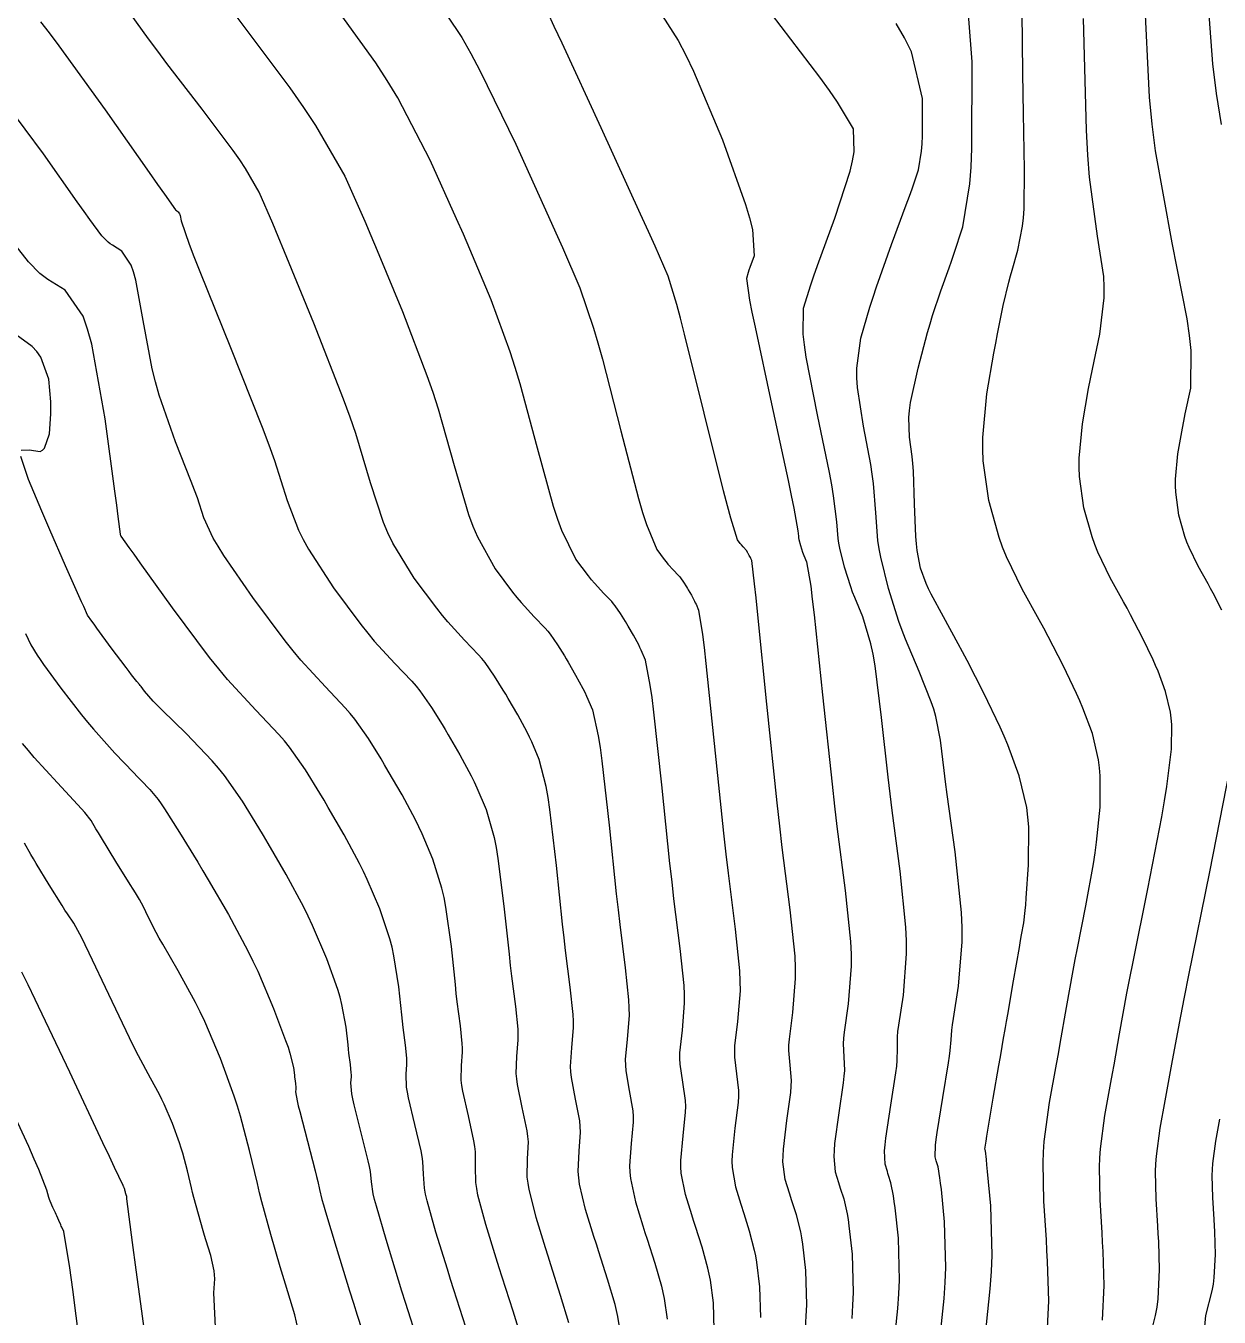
# Model space of a CAD drawing. Header units: metres. Extents: x 837476 to 838477, y 1189012 to 1191014.
# Drawn here: x 837937.1 to 837973.39, y 1189156.21 to 1189195.49 of the extents above; entities that cross this region are included whole.
import ezdxf

# ---------------------------------------------------------------- set-up
doc = ezdxf.new("R2010")
doc.units = ezdxf.units.M
doc.header["$LTSCALE"] = 0.3
doc.layers.add('COTAS 10', color=1, linetype='Continuous')
doc.layers.add('COTAS INT', color=252, linetype='Continuous')

msp = doc.modelspace()

# ---------------------------------------------------------------- linework, layer by layer
at = {"layer": 'COTAS 10'}
for points in [[(837968.148, 1189155.466), (837968.208, 1189156.704), (837968.169, 1189157.908), (837968.154, 1189158.238), (837968.137, 1189158.566), (837968.063, 1189159.737), (837968.038, 1189160.903), (837968.051, 1189161.228), (837968.074, 1189161.554), (837968.234, 1189162.74), (837968.446, 1189163.909), (837968.502, 1189164.224), (837968.558, 1189164.536), (837968.75, 1189165.632), (837968.954, 1189166.759), (837969.016, 1189167.091), (837969.081, 1189167.43), (837969.338, 1189168.724), (837969.571, 1189170.004), (837969.621, 1189170.335), (837969.666, 1189170.655), (837969.773, 1189171.725), (837969.777, 1189172.678), (837969.757, 1189172.924), (837969.726, 1189173.163), (837969.538, 1189173.962), (837969.25, 1189174.736), (837969.157, 1189174.958), (837969.058, 1189175.185), (837968.652, 1189176.033), (837968.191, 1189176.919), (837968.057, 1189177.169), (837967.92, 1189177.422), (837967.403, 1189178.352), (837966.922, 1189179.341), (837966.807, 1189179.631), (837966.7, 1189179.927), (837966.383, 1189181.053), (837966.214, 1189182.262), (837966.201, 1189182.61), (837966.202, 1189182.964), (837966.33, 1189184.292), (837966.541, 1189185.537), (837966.596, 1189185.838), (837966.649, 1189186.121), (837966.827, 1189186.987), (837966.997, 1189187.697), (837967.045, 1189187.882), (837967.094, 1189188.061), (837967.274, 1189188.666), (837967.415, 1189189.391), (837967.44, 1189189.645), (837967.458, 1189189.924), (837967.471, 1189191.124), (837967.442, 1189192.824), (837967.433, 1189193.417), (837967.425, 1189194.063), (837967.392, 1189196.837)], [(837960.812, 1189155.872), (837960.835, 1189156.239), (837960.849, 1189156.582), (837960.824, 1189157.629), (837960.728, 1189158.434), (837960.698, 1189158.625), (837960.666, 1189158.801), (837960.538, 1189159.319), (837960.401, 1189159.745), (837960.327, 1189159.979), (837960.197, 1189160.401), (837960.127, 1189160.931), (837960.128, 1189161.117), (837960.138, 1189161.319), (837960.247, 1189162.188), (837960.363, 1189163.042), (837960.378, 1189163.234), (837960.384, 1189163.406), (837960.345, 1189163.871), (837960.302, 1189164.323), (837960.308, 1189164.488), (837960.321, 1189164.67), (837960.428, 1189165.473), (837960.51, 1189166.511), (837960.507, 1189166.84), (837960.493, 1189167.189), (837960.348, 1189168.602), (837960.107, 1189170.494), (837960.032, 1189171.144), (837959.953, 1189171.85), (837959.638, 1189174.855), (837959.362, 1189177.572), (837959.307, 1189178.095), (837959.262, 1189178.52), (837959.176, 1189179.228), (837959.15, 1189179.288), (837959.134, 1189179.322), (837959.102, 1189179.381), (837959.069, 1189179.438), (837959.061, 1189179.452), (837959.052, 1189179.467), (837959.023, 1189179.515), (837958.99, 1189179.562), (837958.979, 1189179.575), (837958.967, 1189179.588), (837958.92, 1189179.638), (837958.861, 1189179.702), (837958.843, 1189179.724), (837958.824, 1189179.748), (837958.746, 1189179.851), (837958.541, 1189180.513), (837958.44, 1189180.889), (837958.321, 1189181.348), (837957.734, 1189183.703), (837957.135, 1189186.106), (837957.008, 1189186.596), (837956.897, 1189187.011), (837956.638, 1189187.872), (837956.235, 1189188.786), (837956.034, 1189189.233), (837955.794, 1189189.764), (837954.602, 1189192.382), (837953.411, 1189194.965), (837953.172, 1189195.473), (837952.972, 1189195.892)], [(837937.541, 1189195.612), (837937.804, 1189195.278), (837938.106, 1189194.881), (837939.512, 1189192.931), (837940.849, 1189191.032), (837941.106, 1189190.667), (837941.313, 1189190.373), (837941.654, 1189189.891), (837941.679, 1189189.867), (837941.687, 1189189.86), (837941.696, 1189189.854), (837941.732, 1189189.831), (837941.77, 1189189.775), (837941.78, 1189189.748), (837941.789, 1189189.716), (837941.818, 1189189.556), (837942.064, 1189188.848), (837942.21, 1189188.47), (837942.39, 1189188.014), (837943.321, 1189185.708), (837944.286, 1189183.279), (837944.488, 1189182.745), (837944.661, 1189182.27), (837945.049, 1189181.054), (837945.387, 1189180.144), (837945.529, 1189179.862), (837945.693, 1189179.567), (837946.456, 1189178.395), (837947.29, 1189177.276), (837947.498, 1189177.016), (837947.696, 1189176.777), (837948.326, 1189176.09), (837948.841, 1189175.553), (837948.966, 1189175.407), (837949.083, 1189175.264), (837949.441, 1189174.759), (837949.76, 1189174.237), (837949.852, 1189174.082), (837949.946, 1189173.923), (837950.3, 1189173.313), (837950.644, 1189172.671), (837950.732, 1189172.491), (837950.817, 1189172.311), (837951.098, 1189171.656), (837951.339, 1189170.804), (837951.399, 1189170.5), (837951.457, 1189170.166), (837951.64, 1189168.716), (837951.794, 1189167.249), (837951.832, 1189166.905), (837951.869, 1189166.587), (837951.987, 1189165.663), (837952.058, 1189164.974), (837952.064, 1189164.803), (837952.066, 1189164.642), (837952.026, 1189164.136), (837952.005, 1189163.626), (837952.018, 1189163.463), (837952.04, 1189163.29), (837952.189, 1189162.587), (837952.338, 1189161.881), (837952.359, 1189161.707), (837952.372, 1189161.542), (837952.349, 1189161.022), (837952.341, 1189160.472), (837952.364, 1189160.287), (837952.397, 1189160.089), (837952.607, 1189159.256), (837952.892, 1189158.33), (837952.973, 1189158.073), (837953.054, 1189157.815), (837953.354, 1189156.881), (837953.607, 1189156.049)], [(837945.479, 1189155.391), (837945.277, 1189156.284), (837944.993, 1189157.214), (837944.914, 1189157.477), (837944.836, 1189157.743), (837944.553, 1189158.722), (837944.281, 1189159.72), (837944.21, 1189159.997), (837944.14, 1189160.275), (837943.9, 1189161.283), (837943.626, 1189162.326), (837943.533, 1189162.627), (837943.434, 1189162.933), (837943.017, 1189164.079), (837942.538, 1189165.205), (837942.4, 1189165.499), (837942.26, 1189165.784), (837941.733, 1189166.749), (837941.262, 1189167.555), (837941.157, 1189167.74), (837941.064, 1189167.909), (837940.819, 1189168.385), (837940.674, 1189168.69), (837940.617, 1189168.804), (837940.559, 1189168.91), (837940.43, 1189169.114), (837940.359, 1189169.227), (837940.273, 1189169.366), (837939.837, 1189170.073), (837939.396, 1189170.793), (837939.307, 1189170.939), (837939.232, 1189171.063), (837939.081, 1189171.32), (837938.889, 1189171.56), (837938.789, 1189171.673), (837938.668, 1189171.807), (837938.061, 1189172.459), (837937.357, 1189173.236), (837937.175, 1189173.448), (837936.999, 1189173.659)]]:
    msp.add_lwpolyline(points, dxfattribs=at)
at = {"layer": 'COTAS INT'}
for points in [[(837955.199, 1189155.659), (837955.107, 1189156.229), (837955.066, 1189156.409), (837955.019, 1189156.599), (837954.791, 1189157.369), (837954.524, 1189158.201), (837954.451, 1189158.431), (837954.379, 1189158.66), (837954.125, 1189159.485), (837953.943, 1189160.257), (837953.917, 1189160.453), (837953.901, 1189160.641), (837953.929, 1189161.255), (837953.971, 1189161.842), (837953.963, 1189162.012), (837953.947, 1189162.186), (837953.82, 1189162.843), (837953.692, 1189163.497), (837953.676, 1189163.668), (837953.668, 1189163.835), (837953.706, 1189164.403), (837953.755, 1189165.016), (837953.753, 1189165.211), (837953.745, 1189165.417), (837953.659, 1189166.251), (837953.516, 1189167.368), (837953.472, 1189167.753), (837953.426, 1189168.169), (837953.24, 1189169.944), (837953.038, 1189171.647), (837952.981, 1189172.019), (837952.923, 1189172.347), (837952.713, 1189173.17), (837952.484, 1189173.707), (837952.414, 1189173.854), (837952.342, 1189174.001), (837952.06, 1189174.527), (837951.771, 1189175.026), (837951.694, 1189175.156), (837951.619, 1189175.283), (837951.357, 1189175.71), (837951.064, 1189176.123), (837950.968, 1189176.241), (837950.866, 1189176.36), (837950.445, 1189176.799), (837949.929, 1189177.362), (837949.767, 1189177.557), (837949.597, 1189177.771), (837948.914, 1189178.686), (837948.262, 1189179.756), (837948.112, 1189180.067), (837947.974, 1189180.385), (837947.586, 1189181.584), (837947.137, 1189183.084), (837946.961, 1189183.59), (837946.763, 1189184.137), (837945.861, 1189186.442), (837944.969, 1189188.614), (837944.777, 1189189.076), (837944.609, 1189189.477), (837944.2, 1189190.426), (837943.779, 1189191.151), (837943.603, 1189191.411), (837943.402, 1189191.698), (837942.46, 1189192.951), (837941.391, 1189194.346), (837941.109, 1189194.722), (837940.834, 1189195.094), (837939.132, 1189197.459)], [(837966.202, 1189154.9), (837966.432, 1189157.075), (837966.465, 1189157.601), (837966.485, 1189158.094), (837966.448, 1189159.599), (837966.349, 1189160.64), (837966.329, 1189160.84), (837966.313, 1189161.002), (837966.284, 1189161.27), (837966.278, 1189161.289), (837966.277, 1189161.294), (837966.275, 1189161.299), (837966.269, 1189161.318), (837966.305, 1189161.567), (837966.329, 1189161.717), (837966.359, 1189161.903), (837966.522, 1189162.869), (837966.693, 1189163.868), (837966.728, 1189164.075), (837966.759, 1189164.251), (837966.826, 1189164.635), (837966.895, 1189165.024), (837966.926, 1189165.204), (837966.963, 1189165.415), (837967.141, 1189166.438), (837967.318, 1189167.456), (837967.355, 1189167.664), (837967.386, 1189167.84), (837967.454, 1189168.209), (837967.496, 1189168.576), (837967.511, 1189168.751), (837967.528, 1189168.957), (837967.599, 1189169.966), (837967.605, 1189171.122), (837967.579, 1189171.42), (837967.543, 1189171.71), (837967.314, 1189172.679), (837966.965, 1189173.617), (837966.852, 1189173.887), (837966.732, 1189174.161), (837966.24, 1189175.189), (837965.724, 1189176.189), (837965.588, 1189176.445), (837965.455, 1189176.692), (837965.004, 1189177.511), (837964.635, 1189178.201), (837964.555, 1189178.367), (837964.484, 1189178.522), (837964.307, 1189178.992), (837964.209, 1189179.535), (837964.189, 1189179.736), (837964.171, 1189179.959), (837964.13, 1189180.946), (837964.092, 1189181.945), (837964.076, 1189182.175), (837964.058, 1189182.385), (837963.972, 1189182.974), (837963.952, 1189183.575), (837963.974, 1189183.792), (837964.008, 1189184.032), (837964.234, 1189185.08), (837964.527, 1189186.165), (837964.603, 1189186.428), (837964.678, 1189186.675), (837964.932, 1189187.43), (837965.182, 1189188.124), (837965.254, 1189188.332), (837965.327, 1189188.546), (837965.599, 1189189.377), (837965.813, 1189190.68), (837965.848, 1189191.191), (837965.873, 1189191.768), (837965.876, 1189194.397), (837965.675, 1189197.021)], [(837972.978, 1189197.192), (837973.186, 1189194.331), (837973.307, 1189193.432), (837973.455, 1189192.486)], [(837949.442, 1189196.505), (837950.356, 1189195.13), (837950.629, 1189194.651), (837950.911, 1189194.13), (837952.001, 1189191.893), (837952.997, 1189189.693), (837953.22, 1189189.194), (837953.419, 1189188.743), (837953.944, 1189187.515), (837954.364, 1189186.292), (837954.496, 1189185.845), (837954.635, 1189185.351), (837955.197, 1189183.173), (837955.734, 1189181.107), (837955.858, 1189180.683), (837955.971, 1189180.324), (837956.288, 1189179.56), (837956.517, 1189179.254), (837956.574, 1189179.182), (837956.628, 1189179.117), (837956.801, 1189178.928), (837956.942, 1189178.781), (837956.976, 1189178.741), (837957.008, 1189178.702), (837957.106, 1189178.564), (837957.194, 1189178.421), (837957.219, 1189178.378), (837957.245, 1189178.335), (837957.342, 1189178.167), (837957.436, 1189177.991), (837957.46, 1189177.942), (837957.483, 1189177.893), (837957.56, 1189177.713), (837957.677, 1189176.977), (837957.725, 1189176.576), (837957.781, 1189176.091), (837958.321, 1189170.93), (837958.392, 1189170.296), (837958.459, 1189169.712), (837958.676, 1189168.014), (837958.806, 1189166.746), (837958.819, 1189166.433), (837958.821, 1189166.137), (837958.747, 1189165.206), (837958.657, 1189164.461), (837958.65, 1189164.283), (837958.65, 1189164.116), (837958.713, 1189163.614), (837958.775, 1189163.101), (837958.774, 1189162.928), (837958.765, 1189162.742), (837958.667, 1189161.955), (837958.579, 1189161.149), (837958.575, 1189160.951), (837958.581, 1189160.763), (837958.679, 1189160.172), (837958.84, 1189159.649), (837958.932, 1189159.359), (837959.101, 1189158.832), (837959.254, 1189158.25), (837959.29, 1189158.071), (837959.323, 1189157.883), (837959.417, 1189157.137), (837959.44, 1189156.204)], [(837943.18, 1189196.196), (837945.125, 1189193.605), (837945.543, 1189193.006), (837945.91, 1189192.459), (837946.801, 1189190.915), (837947.405, 1189189.549), (837947.591, 1189189.115), (837947.786, 1189188.657), (837948.556, 1189186.8), (837949.297, 1189184.855), (837949.473, 1189184.342), (837949.636, 1189183.839), (837950.123, 1189182.114), (837950.561, 1189180.626), (837950.694, 1189180.273), (837950.832, 1189179.946), (837951.372, 1189178.977), (837951.904, 1189178.265), (837952.036, 1189178.099), (837952.162, 1189177.947), (837952.564, 1189177.509), (837952.892, 1189177.167), (837952.971, 1189177.074), (837953.046, 1189176.983), (837953.274, 1189176.661), (837953.477, 1189176.329), (837953.536, 1189176.23), (837953.596, 1189176.129), (837953.821, 1189175.74), (837954.04, 1189175.331), (837954.096, 1189175.217), (837954.15, 1189175.102), (837954.329, 1189174.685), (837954.508, 1189173.89), (837954.562, 1189173.538), (837954.619, 1189173.128), (837954.839, 1189171.172), (837955.057, 1189169.089), (837955.112, 1189168.601), (837955.164, 1189168.15), (837955.331, 1189166.839), (837955.432, 1189165.86), (837955.442, 1189165.618), (837955.444, 1189165.39), (837955.387, 1189164.671), (837955.331, 1189164.044), (837955.334, 1189163.873), (837955.345, 1189163.703), (837955.451, 1189163.1), (837955.556, 1189162.491), (837955.567, 1189162.317), (837955.569, 1189162.142), (837955.508, 1189161.489), (837955.46, 1189160.811), (837955.47, 1189160.619), (837955.489, 1189160.426), (837955.643, 1189159.714), (837955.866, 1189158.99), (837955.929, 1189158.788), (837955.993, 1189158.587), (837956.228, 1189157.857), (837956.431, 1189157.15), (837956.474, 1189156.963), (837956.512, 1189156.78), (837956.605, 1189156.152)], [(837958.031, 1189155.825), (837958.011, 1189156.644), (837957.918, 1189157.331), (837957.882, 1189157.517), (837957.842, 1189157.7), (837957.664, 1189158.344), (837957.462, 1189158.973), (837957.408, 1189159.146), (837957.353, 1189159.32), (837957.161, 1189159.943), (837957.035, 1189160.594), (837957.022, 1189160.785), (837957.019, 1189160.98), (837957.088, 1189161.722), (837957.167, 1189162.442), (837957.17, 1189162.623), (837957.166, 1189162.796), (837957.082, 1189163.357), (837956.997, 1189163.91), (837956.992, 1189164.078), (837956.994, 1189164.253), (837957.067, 1189164.938), (837957.133, 1189165.763), (837957.13, 1189166.026), (837957.119, 1189166.303), (837957.004, 1189167.426), (837956.812, 1189168.931), (837956.752, 1189169.448), (837956.689, 1189170.009), (837956.439, 1189172.399), (837956.2, 1189174.61), (837956.144, 1189175.057), (837956.092, 1189175.433), (837955.945, 1189176.199), (837955.817, 1189176.498), (837955.778, 1189176.58), (837955.738, 1189176.661), (837955.581, 1189176.954), (837955.42, 1189177.232), (837955.377, 1189177.304), (837955.335, 1189177.375), (837955.19, 1189177.613), (837955.027, 1189177.843), (837954.974, 1189177.908), (837954.917, 1189177.974), (837954.682, 1189178.219), (837954.395, 1189178.532), (837954.305, 1189178.641), (837954.21, 1189178.759), (837953.83, 1189179.269), (837953.401, 1189180.135), (837953.276, 1189180.478), (837953.148, 1189180.866), (837952.66, 1189182.643), (837952.136, 1189184.595), (837951.984, 1189185.093), (837951.83, 1189185.574), (837951.25, 1189187.157), (837950.602, 1189188.7), (837950.406, 1189189.154), (837950.201, 1189189.621), (837949.401, 1189191.404), (837948.41, 1189193.294), (837948.086, 1189193.828), (837947.74, 1189194.367), (837946.311, 1189196.35)], [(837956.123, 1189196.32), (837956.937, 1189195.042), (837957.17, 1189194.596), (837957.407, 1189194.11), (837958.292, 1189192.024), (837958.991, 1189190.056), (837959.111, 1189189.644), (837959.199, 1189189.29), (837959.252, 1189188.494), (837959.12, 1189188.133), (837959.092, 1189188.054), (837959.068, 1189187.984), (837959.013, 1189187.806), (837959.111, 1189187.148), (837959.184, 1189186.776), (837959.276, 1189186.322), (837959.775, 1189183.994), (837960.28, 1189181.659), (837960.377, 1189181.2), (837960.454, 1189180.821), (837960.58, 1189180.133), (837960.594, 1189179.967), (837960.601, 1189179.918), (837960.61, 1189179.868), (837960.657, 1189179.679), (837960.719, 1189179.483), (837960.739, 1189179.43), (837960.759, 1189179.376), (837960.84, 1189179.182), (837960.969, 1189178.446), (837961.019, 1189178.05), (837961.075, 1189177.57), (837961.332, 1189175.142), (837961.62, 1189172.422), (837961.695, 1189171.757), (837961.769, 1189171.131), (837962.02, 1189169.189), (837962.18, 1189167.632), (837962.196, 1189167.248), (837962.199, 1189166.884), (837962.108, 1189165.741), (837961.984, 1189164.879), (837961.966, 1189164.693), (837961.955, 1189164.529), (837961.976, 1189164.127), (837961.994, 1189163.712), (837961.981, 1189163.539), (837961.961, 1189163.342), (837961.826, 1189162.421), (837961.697, 1189161.488), (837961.681, 1189161.283), (837961.673, 1189161.1), (837961.715, 1189160.63), (837961.814, 1189160.309), (837961.87, 1189160.131), (837961.974, 1189159.807), (837962.078, 1189159.351), (837962.106, 1189159.179), (837962.133, 1189158.986), (837962.23, 1189158.122), (837962.258, 1189156.96), (837962.243, 1189156.579), (837962.217, 1189156.173)], [(837973.476, 1189177.719), (837973.211, 1189178.229), (837973.134, 1189178.373), (837973.055, 1189178.518), (837972.758, 1189179.053), (837972.481, 1189179.621), (837972.415, 1189179.788), (837972.354, 1189179.958), (837972.171, 1189180.605), (837972.074, 1189181.3), (837972.067, 1189181.5), (837972.067, 1189181.704), (837972.141, 1189182.468), (837972.278, 1189183.252), (837972.319, 1189183.468), (837972.362, 1189183.685), (837972.527, 1189184.464), (837972.546, 1189185.616), (837972.496, 1189186.067), (837972.423, 1189186.575), (837971.959, 1189188.889), (837971.454, 1189191.684), (837971.354, 1189192.495), (837971.272, 1189193.323), (837971.123, 1189196.45)], [(837963.427, 1189154.629), (837963.622, 1189156.474), (837963.65, 1189156.92), (837963.667, 1189157.338), (837963.636, 1189158.614), (837963.538, 1189159.537), (837963.513, 1189159.732), (837963.49, 1189159.902), (837963.411, 1189160.295), (837963.34, 1189160.517), (837963.32, 1189160.578), (837963.301, 1189160.639), (837963.233, 1189160.859), (837963.219, 1189161.268), (837963.234, 1189161.449), (837963.257, 1189161.658), (837963.406, 1189162.655), (837963.56, 1189163.642), (837963.585, 1189163.844), (837963.603, 1189164.017), (837963.607, 1189164.384), (837963.607, 1189164.736), (837963.624, 1189164.898), (837963.647, 1189165.088), (837963.789, 1189166.008), (837963.888, 1189167.258), (837963.884, 1189167.655), (837963.867, 1189168.075), (837963.693, 1189169.777), (837963.446, 1189171.618), (837963.383, 1189172.125), (837963.323, 1189172.632), (837963.125, 1189174.451), (837962.927, 1189176.024), (837962.866, 1189176.375), (837962.803, 1189176.688), (837962.555, 1189177.514), (837962.308, 1189178.102), (837962.246, 1189178.265), (837962.187, 1189178.429), (837961.996, 1189179.024), (837961.856, 1189179.6), (837961.828, 1189179.751), (837961.805, 1189179.899), (837961.763, 1189180.404), (837961.667, 1189181.196), (837961.61, 1189181.525), (837961.539, 1189181.901), (837961.174, 1189183.654), (837960.835, 1189185.406), (837960.781, 1189185.782), (837960.744, 1189186.109), (837960.753, 1189186.897), (837960.973, 1189187.608), (837961.069, 1189187.887), (837961.18, 1189188.202), (837961.704, 1189189.639), (837962.17, 1189191.071), (837962.244, 1189191.383), (837962.294, 1189191.659), (837962.274, 1189192.351), (837961.784, 1189193.165), (837961.538, 1189193.518), (837961.243, 1189193.926), (837959.776, 1189195.858)], [(837964.815, 1189154.764), (837965.027, 1189156.774), (837965.058, 1189157.26), (837965.076, 1189157.716), (837965.042, 1189159.107), (837964.944, 1189160.089), (837964.921, 1189160.286), (837964.901, 1189160.452), (837964.848, 1189160.782), (837964.809, 1189160.903), (837964.798, 1189160.936), (837964.788, 1189160.969), (837964.751, 1189161.089), (837964.765, 1189161.437), (837964.787, 1189161.614), (837964.816, 1189161.827), (837964.985, 1189162.888), (837965.158, 1189163.942), (837965.189, 1189164.15), (837965.213, 1189164.322), (837965.238, 1189164.641), (837965.26, 1189164.942), (837965.282, 1189165.103), (837965.31, 1189165.297), (837965.469, 1189166.276), (837965.577, 1189167.631), (837965.573, 1189168.063), (837965.554, 1189168.518), (837965.365, 1189170.365), (837965.123, 1189172.105), (837965.071, 1189172.494), (837965.026, 1189172.842), (837964.917, 1189173.76), (837964.778, 1189174.478), (837964.713, 1189174.7), (837964.637, 1189174.93), (837964.269, 1189175.845), (837963.858, 1189176.828), (837963.754, 1189177.101), (837963.655, 1189177.375), (837963.336, 1189178.37), (837963.101, 1189179.331), (837963.054, 1189179.584), (837963.016, 1189179.831), (837962.946, 1189180.675), (837962.879, 1189181.57), (837962.843, 1189181.85), (837962.798, 1189182.143), (837962.573, 1189183.314), (837962.393, 1189184.491), (837962.377, 1189184.787), (837962.376, 1189185.071), (837962.494, 1189185.988), (837962.768, 1189186.933), (837962.865, 1189187.234), (837962.971, 1189187.552), (837963.432, 1189188.841), (837963.876, 1189190.041), (837963.971, 1189190.303), (837964.054, 1189190.534), (837964.253, 1189191.112), (837964.345, 1189191.674), (837964.36, 1189191.895), (837964.371, 1189192.144), (837964.373, 1189193.279), (837964.032, 1189194.694), (837963.827, 1189195.12), (837963.574, 1189195.56)], [(837969.843, 1189156.114), (837969.895, 1189157.175), (837969.861, 1189158.208), (837969.849, 1189158.49), (837969.835, 1189158.771), (837969.771, 1189159.775), (837969.749, 1189160.774), (837969.761, 1189161.053), (837969.781, 1189161.332), (837969.917, 1189162.348), (837970.099, 1189163.35), (837970.147, 1189163.62), (837970.195, 1189163.887), (837970.36, 1189164.827), (837970.589, 1189166.063), (837970.677, 1189166.517), (837970.776, 1189167.019), (837971.221, 1189169.238), (837971.646, 1189171.432), (837971.732, 1189171.918), (837971.803, 1189172.353), (837971.946, 1189173.484), (837971.95, 1189174.234), (837971.934, 1189174.428), (837971.91, 1189174.616), (837971.762, 1189175.245), (837971.535, 1189175.855), (837971.461, 1189176.03), (837971.383, 1189176.208), (837971.064, 1189176.876), (837970.701, 1189177.574), (837970.595, 1189177.771), (837970.487, 1189177.97), (837970.081, 1189178.703), (837969.701, 1189179.481), (837969.611, 1189179.709), (837969.527, 1189179.942), (837969.277, 1189180.829), (837969.144, 1189181.781), (837969.134, 1189182.055), (837969.135, 1189182.334), (837969.235, 1189183.38), (837969.423, 1189184.454), (837969.479, 1189184.75), (837969.538, 1189185.047), (837969.764, 1189186.114), (837969.899, 1189187.219), (837969.899, 1189187.54), (837969.884, 1189187.866), (837969.695, 1189189.095), (837969.452, 1189190.882), (837969.402, 1189191.559), (837969.359, 1189192.316), (837969.267, 1189195.708)], [(837952.195, 1189155.499), (837951.918, 1189156.394), (837951.585, 1189157.429), (837951.495, 1189157.715), (837951.406, 1189158), (837951.089, 1189159.027), (837950.851, 1189159.92), (837950.811, 1189160.121), (837950.782, 1189160.302), (837950.77, 1189160.789), (837950.774, 1189161.241), (837950.756, 1189161.401), (837950.728, 1189161.576), (837950.558, 1189162.33), (837950.387, 1189163.084), (837950.36, 1189163.258), (837950.341, 1189163.417), (837950.345, 1189163.868), (837950.377, 1189164.269), (837950.376, 1189164.396), (837950.37, 1189164.53), (837950.315, 1189165.076), (837950.221, 1189165.806), (837950.192, 1189166.057), (837950.162, 1189166.329), (837950.041, 1189167.489), (837949.876, 1189168.685), (837949.818, 1189168.98), (837949.754, 1189169.26), (837949.482, 1189170.141), (837949.15, 1189170.916), (837949.05, 1189171.129), (837948.946, 1189171.341), (837948.54, 1189172.099), (837948.122, 1189172.82), (837948.011, 1189173.008), (837947.902, 1189173.191), (837947.525, 1189173.808), (837947.102, 1189174.404), (837946.963, 1189174.574), (837946.816, 1189174.745), (837946.208, 1189175.38), (837945.463, 1189176.192), (837945.229, 1189176.474), (837944.983, 1189176.782), (837943.998, 1189178.103), (837943.123, 1189179.378), (837942.947, 1189179.657), (837942.801, 1189179.903), (837942.512, 1189180.524), (837942.319, 1189181.129), (837942.233, 1189181.365), (837942.132, 1189181.631), (837941.652, 1189182.84), (837941.153, 1189184.258), (837941.04, 1189184.657), (837940.939, 1189185.058), (837940.668, 1189186.526), (837940.447, 1189187.754), (837940.378, 1189188.002), (837940.306, 1189188.212), (837940.015, 1189188.639), (837939.733, 1189188.813), (837939.665, 1189188.862), (837939.603, 1189188.913), (837939.415, 1189189.1), (837939.046, 1189189.598), (837938.869, 1189189.845), (837938.66, 1189190.139), (837937.633, 1189191.593), (837936.524, 1189193.093)], [(837950.481, 1189155.906), (837950.116, 1189157.043), (837950.017, 1189157.357), (837949.919, 1189157.67), (837949.571, 1189158.798), (837949.305, 1189159.752), (837949.258, 1189159.955), (837949.223, 1189160.133), (837949.19, 1189160.556), (837949.176, 1189160.941), (837949.152, 1189161.096), (837949.119, 1189161.271), (837948.927, 1189162.073), (837948.735, 1189162.877), (837948.702, 1189163.053), (837948.678, 1189163.209), (837948.665, 1189163.601), (837948.688, 1189163.895), (837948.687, 1189163.989), (837948.683, 1189164.087), (837948.642, 1189164.488), (837948.574, 1189165.024), (837948.552, 1189165.209), (837948.53, 1189165.409), (837948.441, 1189166.261), (837948.295, 1189167.204), (837948.236, 1189167.461), (837948.17, 1189167.717), (837947.866, 1189168.627), (837947.484, 1189169.521), (837947.368, 1189169.766), (837947.248, 1189170.01), (837946.779, 1189170.886), (837946.297, 1189171.717), (837946.169, 1189171.934), (837946.043, 1189172.144), (837945.609, 1189172.857), (837945.12, 1189173.545), (837944.961, 1189173.74), (837944.791, 1189173.938), (837944.089, 1189174.671), (837943.232, 1189175.603), (837942.964, 1189175.927), (837942.683, 1189176.279), (837941.556, 1189177.789), (837940.578, 1189179.154), (837940.392, 1189179.415), (837940.241, 1189179.625), (837940, 1189179.961), (837939.995, 1189179.968), (837939.991, 1189179.974), (837939.985, 1189179.988), (837939.979, 1189180.003), (837939.977, 1189180.011), (837939.977, 1189180.023), (837939.907, 1189180.569), (837939.862, 1189180.91), (837939.806, 1189181.332), (837939.513, 1189183.539), (837939.104, 1189185.807), (837938.976, 1189186.267), (837938.841, 1189186.654), (837938.298, 1189187.446), (837937.77, 1189187.771), (837937.644, 1189187.864), (837937.527, 1189187.958), (837937.176, 1189188.308), (837936.779, 1189188.824)], [(837936.955, 1189182.585), (837937.2, 1189182.595), (837937.536, 1189182.539), (837937.608, 1189182.579), (837937.67, 1189182.643), (837937.814, 1189183.075), (837937.863, 1189183.688), (837937.864, 1189183.867), (837937.859, 1189184.05), (837937.798, 1189184.743), (837937.554, 1189185.412), (837937.433, 1189185.579), (837937.29, 1189185.739), (837936.581, 1189186.254)], [(837949.044, 1189155.419), (837948.647, 1189156.657), (837948.539, 1189156.999), (837948.432, 1189157.34), (837948.053, 1189158.569), (837947.759, 1189159.583), (837947.705, 1189159.789), (837947.663, 1189159.963), (837947.611, 1189160.322), (837947.578, 1189160.641), (837947.548, 1189160.79), (837947.509, 1189160.965), (837947.296, 1189161.816), (837947.082, 1189162.671), (837947.044, 1189162.848), (837947.015, 1189163), (837946.984, 1189163.333), (837946.999, 1189163.521), (837946.999, 1189163.581), (837946.996, 1189163.644), (837946.97, 1189163.9), (837946.926, 1189164.243), (837946.913, 1189164.361), (837946.898, 1189164.489), (837946.841, 1189165.033), (837946.713, 1189165.723), (837946.655, 1189165.942), (837946.585, 1189166.174), (837946.25, 1189167.113), (837945.817, 1189168.125), (837945.686, 1189168.403), (837945.55, 1189168.68), (837945.019, 1189169.672), (837944.473, 1189170.614), (837944.327, 1189170.86), (837944.185, 1189171.098), (837943.692, 1189171.906), (837943.139, 1189172.685), (837942.958, 1189172.907), (837942.766, 1189173.131), (837941.971, 1189173.961), (837941.246, 1189174.673), (837941.098, 1189174.823), (837940.973, 1189174.952), (837940.709, 1189175.247), (837940.603, 1189175.391), (837940.577, 1189175.424), (837940.552, 1189175.455), (837940.476, 1189175.545), (837940.315, 1189175.746), (837940.238, 1189175.847), (837940.147, 1189175.969), (837939.698, 1189176.571), (837939.258, 1189177.168), (837939.172, 1189177.286), (837939.102, 1189177.383), (837938.977, 1189177.564), (837938.861, 1189177.824), (837938.795, 1189177.97), (837938.715, 1189178.149), (837938.307, 1189179.067), (837937.829, 1189180.157), (837937.704, 1189180.444), (837937.584, 1189180.725), (837937.179, 1189181.688), (837936.951, 1189182.389)], [(837937.091, 1189177.001), (837937.248, 1189176.66), (837937.44, 1189176.35), (837937.53, 1189176.218), (837937.638, 1189176.066), (837938.161, 1189175.347), (837938.796, 1189174.527), (837938.974, 1189174.31), (837939.154, 1189174.098), (837939.808, 1189173.369), (837940.374, 1189172.773), (837940.497, 1189172.645), (837940.605, 1189172.533), (837940.875, 1189172.26), (837941.119, 1189171.957), (837941.211, 1189171.826), (837941.314, 1189171.674), (837941.776, 1189170.954), (837942.327, 1189170.052), (837942.486, 1189169.786), (837942.648, 1189169.511), (837943.258, 1189168.459), (837943.852, 1189167.35), (837944.004, 1189167.04), (837944.151, 1189166.73), (837944.635, 1189165.598), (837945.001, 1189164.63), (837945.073, 1189164.423), (837945.132, 1189164.242), (837945.242, 1189163.805), (837945.266, 1189163.569), (837945.273, 1189163.513), (837945.279, 1189163.462), (837945.298, 1189163.313), (837945.309, 1189163.201), (837945.31, 1189163.174), (837945.31, 1189163.148), (837945.304, 1189163.066), (837945.352, 1189162.791), (837945.386, 1189162.643), (837945.43, 1189162.464), (837945.665, 1189161.56), (837945.9, 1189160.66), (837945.944, 1189160.485), (837945.98, 1189160.341), (837946.031, 1189160.089), (837946.104, 1189159.794), (837946.153, 1189159.624), (837946.213, 1189159.415), (837946.536, 1189158.34), (837946.945, 1189157.01), (837947.06, 1189156.641), (837947.177, 1189156.271), (837947.608, 1189154.931)], [(837971.221, 1189155.327), (837971.461, 1189156.26), (837971.505, 1189156.513), (837971.539, 1189156.763), (837971.582, 1189157.647), (837971.554, 1189158.507), (837971.543, 1189158.742), (837971.532, 1189158.976), (837971.479, 1189159.812), (837971.46, 1189160.645), (837971.47, 1189160.877), (837971.487, 1189161.11), (837971.6, 1189161.956), (837971.752, 1189162.79), (837971.792, 1189163.015), (837971.832, 1189163.238), (837971.969, 1189164.021), (837972.224, 1189165.366), (837972.338, 1189165.943), (837972.47, 1189166.609), (837973.105, 1189169.753), (837973.721, 1189172.86)], [(837942.879, 1189155.707), (837942.816, 1189156.948), (837942.846, 1189157.376), (837942.839, 1189157.499), (837942.826, 1189157.623), (837942.722, 1189158.084), (837942.575, 1189158.563), (837942.534, 1189158.699), (837942.494, 1189158.836), (837942.348, 1189159.341), (837942.208, 1189159.855), (837942.171, 1189159.999), (837942.135, 1189160.142), (837942.012, 1189160.662), (837941.87, 1189161.2), (837941.822, 1189161.355), (837941.771, 1189161.512), (837941.556, 1189162.103), (837941.309, 1189162.684), (837941.238, 1189162.836), (837941.166, 1189162.983), (837940.894, 1189163.481), (837940.529, 1189164.157), (837940.398, 1189164.417), (837940.254, 1189164.709), (837939.627, 1189166.024), (837939.029, 1189167.282), (837938.904, 1189167.537), (837938.797, 1189167.752), (837938.556, 1189168.19), (837938.364, 1189168.476), (837938.288, 1189168.595), (837938.202, 1189168.73), (837937.809, 1189169.363), (837937.415, 1189170.009), (837937.328, 1189170.154), (837937.251, 1189170.284), (837937.056, 1189170.627)], [(837941.325, 1189151.222), (837940.596, 1189156.618), (837940.457, 1189157.649), (837940.346, 1189158.481), (837940.172, 1189159.814), (837940.174, 1189159.84), (837940.173, 1189159.847), (837940.172, 1189159.855), (837940.166, 1189159.883), (837940.157, 1189159.912), (837940.155, 1189159.921), (837940.152, 1189159.929), (837940.143, 1189159.96), (837940.135, 1189159.991), (837940.133, 1189160), (837940.13, 1189160.009), (837940.123, 1189160.04), (837940.114, 1189160.073), (837940.111, 1189160.083), (837940.108, 1189160.092), (837940.095, 1189160.128), (837940.08, 1189160.164), (837940.076, 1189160.173), (837940.071, 1189160.182), (837940.055, 1189160.212), (837939.796, 1189160.759), (837939.639, 1189161.094), (837939.445, 1189161.508), (837938.435, 1189163.664), (837937.385, 1189165.875), (837937.165, 1189166.323), (837936.977, 1189166.701)], [(837939.169, 1189152.082), (837938.634, 1189156.249), (837938.526, 1189157.055), (837938.436, 1189157.71), (837938.257, 1189158.818), (837938.194, 1189158.945), (837938.178, 1189158.981), (837938.161, 1189159.017), (837938.104, 1189159.151), (837938.041, 1189159.295), (837938.022, 1189159.338), (837938.001, 1189159.382), (837937.917, 1189159.549), (837937.836, 1189159.734), (837937.816, 1189159.79), (837937.797, 1189159.847), (837937.742, 1189160.069), (837937.495, 1189160.703), (837937.356, 1189161.02), (837937.187, 1189161.399), (837936.319, 1189163.279)], [(837973.405, 1189162.231), (837973.284, 1189161.564), (837973.193, 1189160.887), (837973.18, 1189160.701), (837973.172, 1189160.516), (837973.186, 1189159.85), (837973.229, 1189159.182), (837973.247, 1189158.806), (837973.269, 1189158.118), (837973.235, 1189157.412), (837973.207, 1189157.212), (837973.172, 1189157.009), (837972.98, 1189156.263), (837972.856, 1189154.929), (837972.863, 1189154.357), (837972.889, 1189153.696), (837973.133, 1189150.575), (837973.373, 1189147.513), (837973.397, 1189146.889)]]:
    msp.add_lwpolyline(points, dxfattribs=at)

doc.saveas('drawing.dxf')
